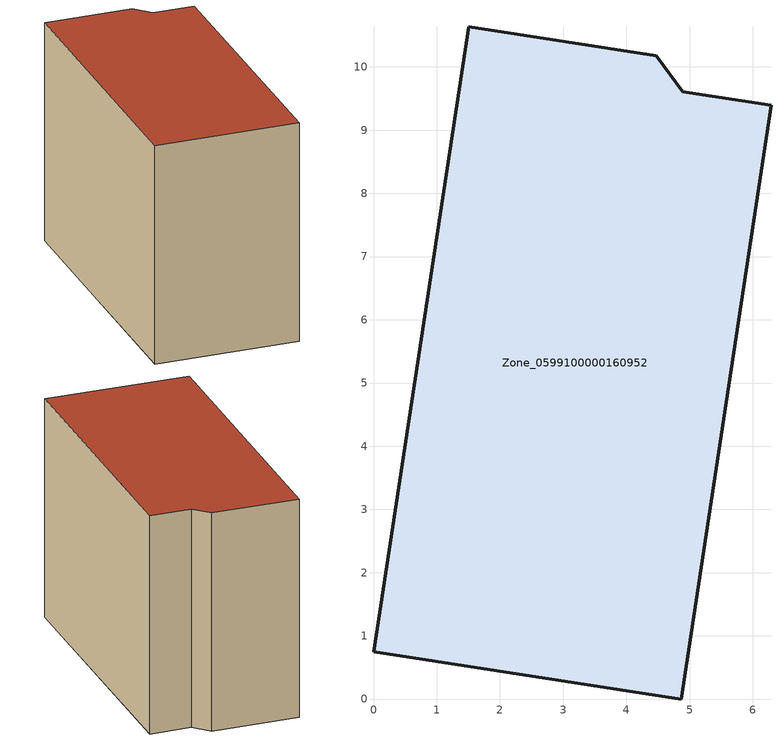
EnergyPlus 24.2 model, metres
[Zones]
Zone_0599100000160952
 floor ground (C_G): 0,0.75 1.51,10.63 4.47,10.18 4.89,9.61 6.29,9.39 4.87,0 z0
 wall outside (C_F): 1.51,10.63 0,0.75 4.87,0 6.29,9.39 4.89,9.61 4.47,10.18 1.51,10.63 z0:7.68
 roof outside (C_R): 0,0.75 4.87,0 6.29,9.39 4.89,9.61 4.47,10.18 1.51,10.63 z7.68
[BUILDING]
Pand.0599100000160952: North Axis=0; Terrain=City; Loads Convergence Tolerance Value=0.04; Temperature Convergence Tolerance Value=0.4; Solar Distribution=FullExterior; Maximum Number of Warmup Days=25; Minimum Number of Warmup Days=1
[Site:Location]
Rotterdam.The.Hague.AP_ZH_NLD Design_Conditions: Latitude=51.96; Longitude=4.45; Time Zone=1; Elevation=-4.5
[SITE:GROUNDTEMPERATURE:BUILDINGSURFACE]
18, 18, 18, 18, 18, 18, 18, 18, 18, 18, 18, 18
[MATERIAL] Thermal Absorptance=0.9; Solar Absorptance=0.7; Visible Absorptance=0.7
Name | Roughness | Thickness | Conductivity | Density | Specific Heat
G.TI.1946 | MediumSmooth | 0.15 | 1 | 540 | 1210
F.TI.1946 | Rough | 0.3 | 0.857143 | 1920 | 840
R.TI.1946 | MediumRough | 0.2 | 0.1 | 1500 | 1000
[CONSTRUCTION]
C_G: G.TI.1946
C_F: F.TI.1946
C_R: R.TI.1946
[ZONE]
Zone_0599100000160952: Type=1; Multiplier=1; Ceiling Height=Autocalculate; Volume=Autocalculate; Floor Area=autocalculate; Part of Total Floor Area=Yes
[ZONEINFILTRATION:DESIGNFLOWRATE]
Infil_Zone_0599100000160952: Zone or ZoneList or Space or SpaceList=Zone_0599100000160952; Schedule=AlwaysOn; Design Flow Rate Calculation Method=Flow/Area; Flow Rate per Floor Area=0.003; Constant Term Coefficient=1; Temperature Term Coefficient=0; Velocity Term Coefficient=0; Velocity Squared Term Coefficient=0
[HVACTEMPLATE:ZONE:IDEALLOADSAIRSYSTEM]
Zone_0599100000160952: Maximum Heating Supply Air Temperature=50; Minimum Cooling Supply Air Temperature=13; Maximum Heating Supply Air Humidity Ratio=0.0156; Minimum Cooling Supply Air Humidity Ratio=0.0077; Heating Limit=NoLimit; Cooling Limit=NoLimit; Dehumidification Control Type=ConstantSensibleHeatRatio; Cooling Sensible Heat Ratio=0.7; Dehumidification Setpoint=60; Humidification Control Type=None; Humidification Setpoint=30; Outdoor Air Method=None; Outdoor Air Flow Rate per Person=0.00944; Outdoor Air Flow Rate per Zone Floor Area=0; Outdoor Air Flow Rate per Zone=0; Demand Controlled Ventilation Type=None; Outdoor Air Economizer Type=NoEconomizer; Heat Recovery Type=None; Sensible Heat Recovery Effectiveness=0.7; Latent Heat Recovery Effectiveness=0.65
[ZONECONTROL:THERMOSTAT]
ThermostatControl_Zone_0599100000160952: Zone or ZoneList=Zone_0599100000160952; Control Type Schedule=DualSetpointControlType; Control 1=Thermostat_Zone_0599100000160952; Temperature Difference Between Cutout And Setpoint=0
[THERMOSTATSETPOINT:DUALSETPOINT]
Thermostat_Zone_0599100000160952: Heating Setpoint Temperature Schedule=HeatingSetpoint_Zone_0599100000160952; Cooling Setpoint Temperature Schedule=CoolingSetpoint_Zone_0599100000160952
[SCHEDULE:COMPACT]
HeatingSetpoint_Zone_0599100000160952: Through: 12/31, For: AllDays, Until: 24:00, 21
CoolingSetpoint_Zone_0599100000160952: Through: 12/31, For: AllDays, Until: 24:00, 24
DualSetpointControlType: Through: 12/31, For: AllDays, Until: 24:00, 4
AlwaysOn: Through: 12/31, For: AllDays, Until: 24:00, 1
